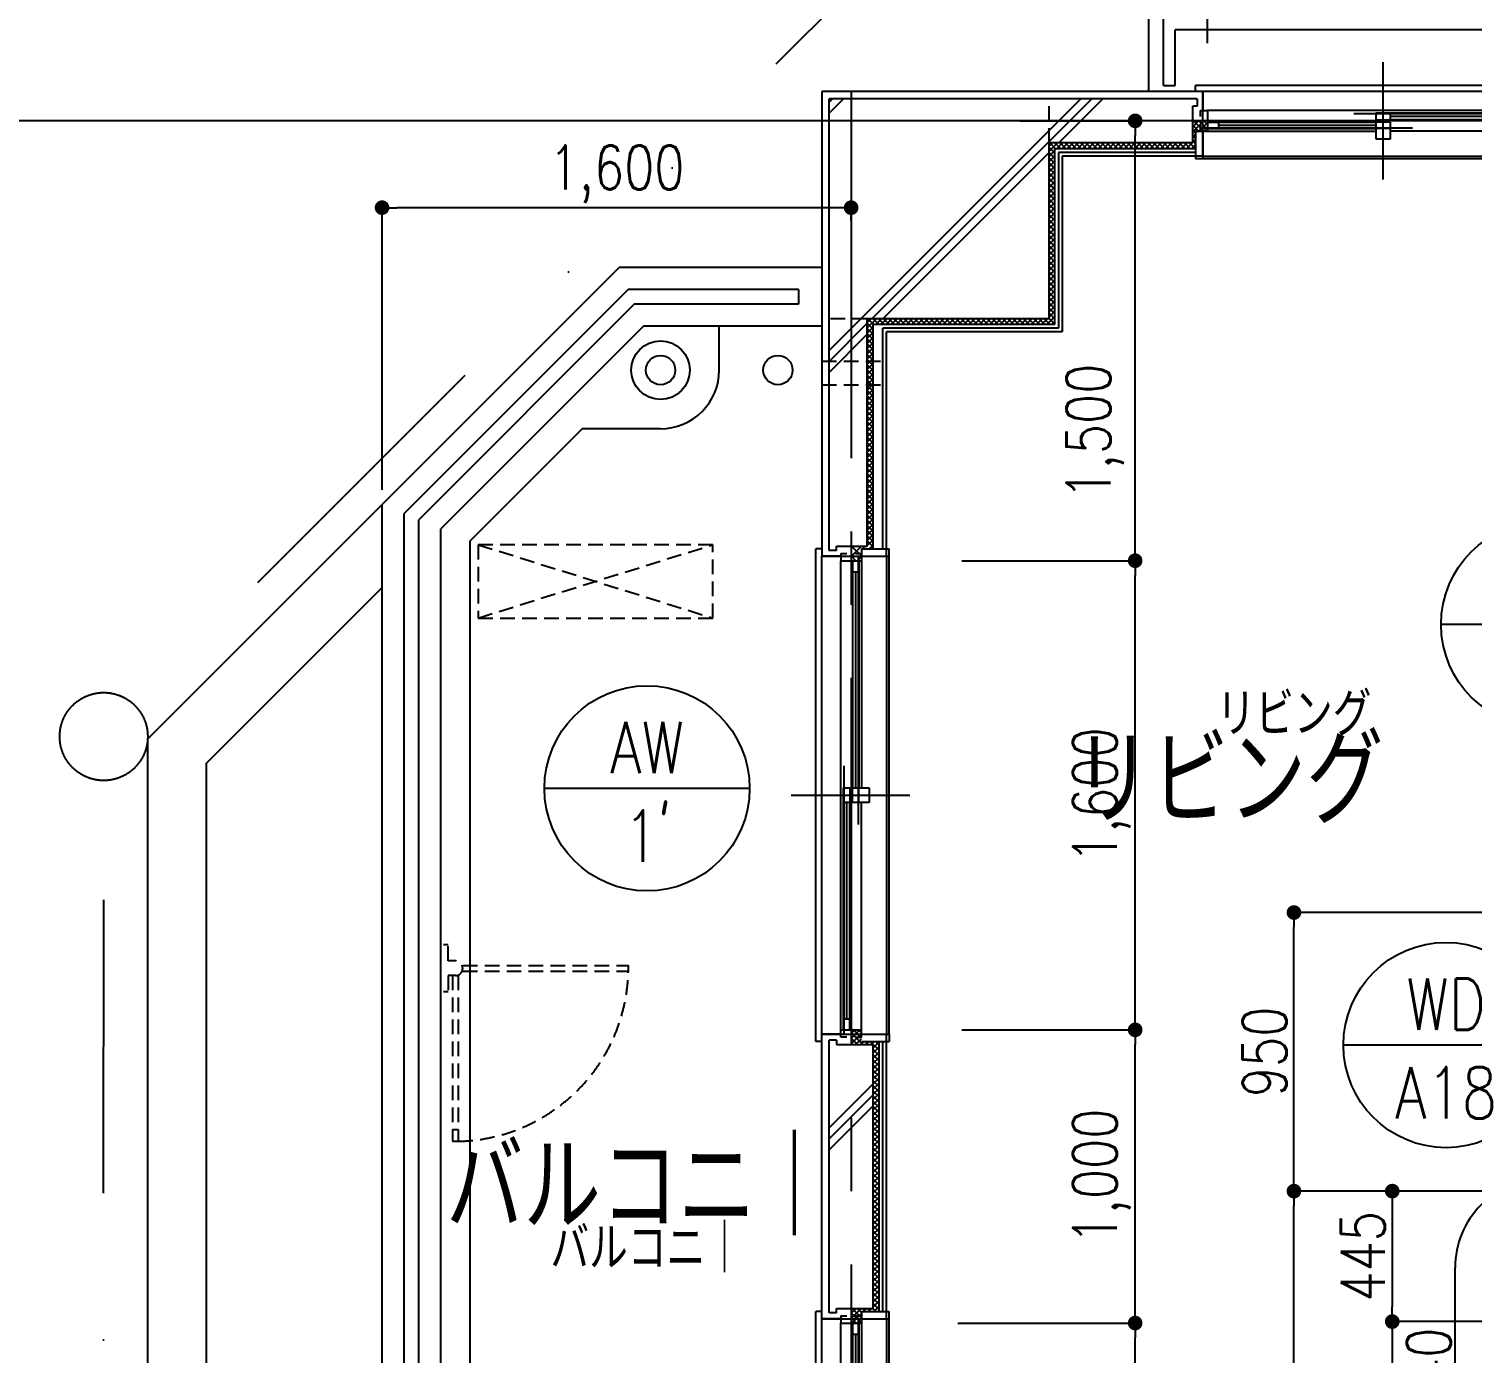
# Model space of a CAD drawing. Header units: millimetres. Extents: x 15495 to 166182, y -39946 to 18307.
# Drawn here: x 27236 to 32159, y 8729 to 13245 of the extents above; entities that cross this region are included whole.
import ezdxf
from ezdxf.enums import TextEntityAlignment as Align

# ---------------------------------------------------------------- set-up
doc = ezdxf.new("R2010")
doc.units = ezdxf.units.MM
doc.header["$LTSCALE"] = 1000
for name, pattern in [('CENTER', [2, 1.25, -0.25, 0.25, -0.25]), ('DASHED2', [0.375, 0.25, -0.125]), ('DIVIDEX2', [2.5, 1, -0.5, 0, -0.5, 0, -0.5])]:
    doc.linetypes.add(name, pattern=pattern)
doc.layers.get('0').update_dxf_attribs({"linetype": 'CONTINUOUS'})
for name, color, linetype in [('DT_ID', 13, 'CONTINUOUS'), ('E_TEXT', 3, 'CONTINUOUS'), ('F_FITT1-100', 5, 'CONTINUOUS'), ('F_FITT1-50', 5, 'CONTINUOUS'), ('F_FITT2-100', 1, 'CONTINUOUS'), ('F_FITT2-50', 1, 'CONTINUOUS'), ('K-A_EQP-50', 60, 'CONTINUOUS'), ('SF-A_ELSE-100', 6, 'CONTINUOUS'), ('SF-A_ELSE-50', 6, 'CONTINUOUS'), ('SF-A_EQP-50', 60, 'CONTINUOUS'), ('SF-A_SANI-KYOUTSU', 60, 'CONTINUOUS'), ('SF-A_SITE-100', 1, 'DIVIDEX2'), ('SF-DT_ID-100', 13, 'CONTINUOUS'), ('SF-E_DIM-50', 3, 'CONTINUOUS'), ('SF-E_GRID-100', 1, 'CENTER'), ('SF-E_GRID-50', 1, 'CENTER'), ('SF-E_TEXT-100', 3, 'CONTINUOUS'), ('SF-E_TEXT-50', 3, 'CONTINUOUS'), ('SF-F_FINI1-100', 190, 'CONTINUOUS'), ('SF-F_FINI1-50', 190, 'CONTINUOUS'), ('SF-F_FINI2-50', 1, 'CONTINUOUS'), ('SF-F_FITT1-100', 5, 'CONTINUOUS'), ('SF-F_FITT1-50', 5, 'CONTINUOUS'), ('SF-F_HAT1-50', 9, 'CONTINUOUS'), ('SF-H_LINE1-50', 140, 'CONTINUOUS'), ('SF-R_COLM-50', 7, 'CONTINUOUS'), ('SF-R_EWALL-50', 7, 'CONTINUOUS'), ('SF-R_LINE-50', 6, 'CONTINUOUS'), ('SF-U_FIRE-50', 9, 'CONTINUOUS'), ('TF-F_FITT1-50', 5, 'CONTINUOUS'), ('WaterSpace_SP-A_ELSE-50', 6, 'CONTINUOUS')]:
    doc.layers.add(name, color=color, linetype=linetype)
doc.styles.add('DIM', font='romans.shx', dxfattribs={"width": 0.8, "bigfont": 'bigfont.shx'})
doc.styles.add('ROOM', font='romans.shx', dxfattribs={"width": 0.8, "bigfont": 'bigfont.shx'})
doc.styles.add('ROOM_TATE', font='romans.shx', dxfattribs={"width": 0.8, "bigfont": 'bigfont.shx'})
doc.styles.get("Standard").update_dxf_attribs({"font": 'txt.shx', "bigfont": 'bigfont.shx'})
doc.dimstyles.new('DIM50_3_3', dxfattribs={"dimscale": 50, "dimtxt": 3, "dimasz": 1, "dimexe": 0, "dimexo": 1, "dimgap": 0.5, "dimtad": 1, "dimdec": 1, "dimdsep": 46, "dimlunit": 6, "dimtxsty": 'DIM', "dimblk1": 'DOT', "dimblk2": 'DOT', "dimsah": 1, "dimcen": 1, "dimclrd": 256, "dimclre": 256, "dimclrt": 256, "dimadec": 0, "dimazin": 0, "dimtfac": 1, "dimtdec": 1, "dimtix": 1, "dimtmove": 2, "dimatfit": 3, "dimldrblk": 'DOT', "dimfxl": 1, "dimtvp": 0.833333, "dimtolj": 1, "dimarcsym": 0})
pattern_1 = [(45, (-28400.745, -37379.51), (-8.8388348, 8.8388348), []), (135, (-28400.745, -37379.51), (-8.8388348, -8.8388348), [])]
pattern_2 = [(45, (-28400.75, -37379.5), (-441.942, 441.942), []), (45, (-28363.25, -37379.5), (-441.942, 441.942), []), (45, (-28325.75, -37379.5), (-441.942, 441.942), [])]

# ---------------------------------------------------------------- blocks, each defined once
blk = doc.blocks.new('TATEGU-KIGOU')
at = {"color": 2}
blk.add_line((350, 0), (-350, 0), dxfattribs=at)
blk.add_circle((0, 0), 350, dxfattribs=at)
at = {"color": 2, "style": 'ROOM', "width": 0.8}
for tag, p in [('建具種別', (0, 51.6)), ('建具番号', (0, -250.1))]:
    blk.add_attdef(tag, text='', height=175, dxfattribs=at).set_placement(p, align=Align.CENTER)
at = {"flags": 1}
for tag, p in [('内法寸法（W）', (-414, -713.8)), ('内法寸法（H）', (-414, -1063.8)), ('階', (-373.6, -1414.3)), ('部屋名', (-373.6, -1786.8)), ('メーカー名', (-373.6, -2148.9)), ('値段', (-373.6, -2498.9)), ('重量', (-373.6, -2848.9)), ('建具形状', (-373.6, -3199)), ('開閉方式', (-373.6, -3549)), ('取付場所', (-373.6, -3899)), ('見込', (-373.6, -4296.3)), ('扉厚', (-373.6, -4646.3)), ('仕上', (-373.6, -4996.3)), ('ガラス', (-373.6, -5346.3)), ('建具金物', (-373.6, -5696.3)), ('枠形状', (-373.6, -6046.3)), ('沓摺形状', (-373.6, -6396.3)), ('特記事項', (-373.6, -6746.3)), ('防火性能', (-373.6, -7096.3))]:
    blk.add_attdef(tag, p, '', height=175, dxfattribs=at)
blk = doc.blocks.new('WaterSpace')
at = {"layer": 'WaterSpace_SP-A_ELSE-50'}
blk.add_line((2440, -490), (2440, -2590), dxfattribs=at)
blk.add_arc((2140, -2590), 300, 270, 0, dxfattribs=at)
blk = doc.blocks.new("AW-1'_100")
at = {"layer": 'F_FITT1-100'}
for p, q in [((25, -100), (25, 815)), ((-25, 100), (-25, -815)), ((-205, 0), (200, 0))]:
    blk.add_line(p, q, dxfattribs=at)
at = {"layer": 'F_FITT2-100'}
for p, q in [((-100, -815), (-100, 815)), ((120, 815), (120, -815))]:
    blk.add_line(p, q, dxfattribs=at)
blk = doc.blocks.new('ROOM')
at = {"layer": 'DT_ID', "flags": 1}
for tag, p in [('室番号', (0, 500)), ('面積', (0, -500)), ('内装制限', (0, -1000)), ('仕上レベル', (0, -1500)), ('スラブレベル', (0, -2000)), ('天井高', (0, -2500)), ('床下地', (0, -3000)), ('床仕上', (0, -3500)), ('巾木高さ', (0, -4000)), ('巾木仕上', (0, -4500)), ('壁下地', (0, -5000)), ('壁仕上', (0, -5500)), ('天井下地', (0, -6000)), ('天井仕上', (0, -6500)), ('見切縁', (0, -7000)), ('備考', (0, -7500))]:
    blk.add_attdef(tag, p, '', height=300, dxfattribs=at)
at = {"layer": 'E_TEXT', "style": 'ROOM', "width": 0.8}
blk.add_attdef('室名', (0, 0), '', height=300, dxfattribs=at)
blk = doc.blocks.new('AW-2_100')
at = {"layer": 'F_FITT1-100'}
for p, q in [((-100, 25), (615, 25)), ((100, -25), (-615, -25))]:
    blk.add_line(p, q, dxfattribs=at)
at = {"layer": 'F_FITT2-100'}
for p, q in [((615, 100), (-615, 100)), ((-615, -120), (615, -120))]:
    blk.add_line(p, q, dxfattribs=at)
at = {"layer": 'SF-F_FITT1-100'}
blk.add_line((0, -200), (0, 200), dxfattribs=at)
blk = doc.blocks.new('SF-BLOCK_100')
at = {"layer": 'SF-A_ELSE-100'}
for p, q in [((1015, 13100), (1015, 13400)), ((1065, 13120), (1065, 13350)), ((2525, 13310), (1105, 13310)), ((1105, 13120), (1105, 13310)), ((1065, 13120), (1105, 13120)), ((-791.42, 12500), (-1600, 11691.42)), ((-100, 12500), (-791.42, 12500)), ((-760.36, 12425), (-1525, 11660.36)), ((-180, 12425), (-760.36, 12425)), ((-180, 12425), (-180, 12375)), ((-739.65, 12375), (-1475, 11639.64)), ((-180, 12375), (-739.65, 12375)), ((-708.58, 12300), (-1400, 11608.58)), ((-100, 12300), (-708.58, 12300)), ((-450, 12150), (-450, 12300)), ((-917.16, 11950), (-1300, 11567.16)), ((-650, 11950), (-917.16, 11950)), ((-2400, 10891.42), (-1600, 11691.42)), ((-1600, 6900), (-1600, 11691.42)), ((-1525, 6975), (-1525, 11660.36)), ((-1475, 7025), (-1475, 11639.64)), ((-1400, 7100), (-1400, 11608.58)), ((-1300, 7200), (-1300, 11567.16)), ((-2200, 10808.58), (-1600, 11408.58)), ((-2400, 10891.42), (-2400, 6700)), ((-2200, 10808.58), (-2200, 6900))]:
    blk.add_line(p, q, dxfattribs=at)
for centre, radius in [((-650, 12150), 100), ((-650, 12150), 50), ((-250, 12150), 50)]:
    blk.add_circle(centre, radius, dxfattribs=at)
blk.add_arc((-650, 12150), 200, 269.9999, 0, dxfattribs=at)
at = {"layer": 'SF-A_SITE-100'}
for p in [(450, 13900), (-2552.32, -657.71)]:
    blk.add_line(p, (-2549.38, 10900.29), dxfattribs=at)
blk.add_circle((-2549.38, 10900.29), 150, dxfattribs=at)
at = {"layer": 'SF-E_GRID-100'}
for p, q in [((0, 17100), (0, -4149.87)), ((34193.36, 13000), (-9114.95, 13000))]:
    blk.add_line(p, q, dxfattribs=at)
at = {"layer": 'SF-F_FINI1-100'}
for p, q in [((1200, 13100), (-100, 13100)), ((-100, 13100), (-100, 11515)), ((1200, 12880), (1200, 13100)), ((720, 12880), (720, 12280)), ((1200, 12880), (720, 12880)), ((720, 12280), (120, 12280)), ((120, 11515), (120, 12280)), ((-100, 11515), (120, 11515)), ((-100, 8915), (-100, 9885)), ((-100, 9885), (120, 9885)), ((120, 8915), (120, 9885)), ((-100, 8915), (120, 8915))]:
    blk.add_line(p, q, dxfattribs=at)
at = {"layer": 'SF-A_SANI-KYOUTSU', "rotation": 179.999999999987}
blk.add_blockref('WaterSpace', (4500, 6500), dxfattribs=at)
at = {"layer": 'SF-DT_ID-100'}
for p, values in [((2362.2, 11282.49), {'建具種別': 'WF', '建具番号': 'A12'}), ((-696.27, 10723.58), {'建具種別': 'AW', '建具番号': '1’'}), ((2028.99, 9848.1), {'建具種別': 'WD', '建具番号': 'A18'})]:
    blk.add_blockref('TATEGU-KIGOU', p, dxfattribs=at).add_auto_attribs(values)
at = {"layer": 'SF-E_TEXT-100'}
ref = blk.add_blockref('ROOM', (759.52, 10601.68), dxfattribs=at)
ref.add_attrib('室名', 'リビング', (759.52, 10601.68), dxfattribs={"height": 300, "style": 'ROOM', "width": 0.8})
at = {"layer": 'SF-F_FINI1-100'}
blk.add_blockref("AW-1'_100", (0, 10700), dxfattribs=at)
at = {"layer": 'SF-F_FITT1-100'}
for name, p in [('AW-2_100', (1815, 13000)), ("AW-1'_100", (0, 8100))]:
    blk.add_blockref(name, p, dxfattribs=at)
at = {"layer": 'SF-E_TEXT-100', "style": 'ROOM_TATE', "width": 0.8}
blk.add_text('バルコニ｜', height=300, dxfattribs=at).set_placement((-721.88, 9379.74), align=Align.MIDDLE)
blk = doc.blocks.new('DOT')
at = {"color": 0, "linetype": 'ByBlock'}
blk.add_line((-0.5, 0), (-1, 0), dxfattribs=at)
at = {"color": 0, "linetype": 'ByBlock', "const_width": 0.5}
blk.add_lwpolyline([(-0.25, 0, 1), (0.25, 0, 1)], format="xyb", close=True, dxfattribs=at)
blk = doc.blocks.new('*D423')
at = {"layer": 'SF-E_DIM-50', "lineweight": -2}
for p, q in [((30418.4, 9831), (31009.4, 9831)), ((31009.4, 8881), (31009.4, 9781)), ((30405, 8831), (31009.4, 8831))]:
    blk.add_line(p, q, dxfattribs=at)
at = {"layer": 'SF-E_DIM-50', "lineweight": -2, "xscale": 50, "yscale": 50, "zscale": 50}
for p, rotation in [((31009.4, 9831), 90), ((31009.4, 8831), 270)]:
    blk.add_blockref('DOT', p, dxfattribs=dict(at, rotation=rotation))
at = {"layer": 'SF-E_DIM-50', "insert": (30895.2, 9331), "char_height": 150, "attachment_point": 5, "rotation": 90, "style": 'DIM'}
blk.add_mtext('\\A1;1,000', dxfattribs=at)
blk = doc.blocks.new('_DOT')
at = {"color": 0, "linetype": 'ByBlock'}
blk.add_line((-0.5, 0), (-1, 0), dxfattribs=at)
at = {"color": 0, "linetype": 'ByBlock', "const_width": 0.5}
blk.add_lwpolyline([(-0.25, 0, 1), (0.25, 0, 1)], format="xyb", close=True, dxfattribs=at)
blk = doc.blocks.new('*D453')
at = {"layer": 'SF-E_DIM-50', "lineweight": -2}
for p, q in [((32583.1, 10231), (31551, 10231)), ((31551, 9331), (31551, 10181)), ((32073.1, 9281), (31551, 9281))]:
    blk.add_line(p, q, dxfattribs=at)
at = {"layer": 'SF-E_DIM-50', "lineweight": -2, "xscale": 50, "yscale": 50, "zscale": 50}
for p, rotation in [((31551, 10231), 90), ((31551, 9281), 270)]:
    blk.add_blockref('DOT', p, dxfattribs=dict(at, rotation=rotation))
at = {"layer": 'SF-E_DIM-50', "insert": (31451, 9756), "char_height": 150, "attachment_point": 5, "rotation": 90, "style": 'DIM'}
blk.add_mtext('\\A1;950', dxfattribs=at)
blk = doc.blocks.new("AW-1'_50")
at = {"layer": 'F_FITT1-50'}
for p, q in [((-130.00075, 815.001625), (-130.00075, 840.001625)), ((-35.00075, 840.001625), (-130.00075, 840.001625)), ((-35.00075, 815.001625), (-130.00075, 815.001625)), ((-35.00075, 825.001625), (-35.00075, 800.001625)), ((-15.00075, 825.001625), (-35.00075, 825.001625)), ((34.99925, 800.001625), (-35.00075, 800.001625)), ((3.99925, 800.001625), (3.99925, 762.001625)), ((14.99925, 825.001625), (34.99925, 825.001625)), ((25.99925, 800.001625), (25.99925, 762.001625)), ((34.99925, 825.001625), (34.99925, 800.001625)), ((25.99925, 762.001625), (3.99925, 762.001625)), ((14.99925, 762.001625), (14.99925, 25.001875)), ((199.99925, 0), (-200.00075, 0)), ((-61.50075, 25.001875), (-4.00075, 25.001875)), ((-61.50075, -24.998125), (-61.50075, 25.001875)), ((-26.00075, 25.001875), (-26.00075, -24.998125)), ((-4.00075, 25.001875), (-4.00075, -24.998125)), ((3.99925, 25.001875), (25.99925, 25.001875)), ((3.99925, -24.998125), (3.99925, 25.001875)), ((25.99925, 25.001875), (25.99925, -24.998125)), ((-4.00075, -24.998125), (-61.50075, -24.998125)), ((-15.00075, -761.998375), (-15.00075, -24.998125)), ((25.99925, -24.998125), (3.99925, -24.998125)), ((-4.00075, -761.998375), (-26.00075, -761.998375)), ((-130.00075, -814.998375), (-130.00075, -839.998375)), ((-35.00075, -814.998375), (-130.00075, -814.998375)), ((34.99925, -799.998375), (-35.00075, -799.998375)), ((-35.00075, -824.998375), (-35.00075, -799.998375)), ((-15.00075, -824.998375), (-35.00075, -824.998375)), ((-35.00075, -839.998375), (-35.00075, -824.998375)), ((34.99925, -824.998375), (14.99925, -824.998375)), ((34.99925, -824.998375), (34.99925, -799.998375)), ((-35.00075, -839.998375), (-130.00075, -839.998375))]:
    blk.add_line(p, q, dxfattribs=at)
at = {"layer": 'F_FITT2-50'}
for p, q in [((99.99925, 840.001), (119.99925, 840.001)), ((119.99925, 840.001), (119.99925, -839.99775)), ((-130.00075, 815.001625), (-130.00075, -814.998375)), ((-35.00075, 800.001625), (-35.00075, 25.001875)), ((34.99925, 800.001625), (34.99925, -799.998375)), ((3.99925, 762.001625), (3.99925, 25.001875)), ((25.99925, 762.001625), (25.99925, 25.001875)), ((-35.00075, -799.998375), (-35.00075, -24.998125)), ((-26.00075, -799.998375), (-26.00075, -24.998125)), ((-4.00075, -799.998375), (-4.00075, -24.998125)), ((99.99925, -839.99775), (119.99925, -839.99775))]:
    blk.add_line(p, q, dxfattribs=at)
blk = doc.blocks.new('*D414')
at = {"layer": 'SF-E_DIM-50', "lineweight": -2}
for p, q in [((32257.4, 9281), (31551, 9281)), ((31551, 6481), (31551, 9231)), ((31538.9, 6431), (31551, 6431))]:
    blk.add_line(p, q, dxfattribs=at)
at = {"layer": 'SF-E_DIM-50', "lineweight": -2, "xscale": 50, "yscale": 50, "zscale": 50}
for p, rotation in [((31551, 9281), 90), ((31551, 6431), 270)]:
    blk.add_blockref('DOT', p, dxfattribs=dict(at, rotation=rotation))
at = {"layer": 'SF-E_DIM-50', "insert": (31436.8, 7856), "char_height": 150, "attachment_point": 5, "rotation": 90, "style": 'DIM'}
blk.add_mtext('\\A1;2,850', dxfattribs=at)
blk = doc.blocks.new('*D415')
at = {"layer": 'SF-E_DIM-50', "lineweight": -2}
for p, q in [((30405, 8831), (31009.4, 8831)), ((31009.4, 7281), (31009.4, 8781)), ((30418.4, 7231), (31009.4, 7231))]:
    blk.add_line(p, q, dxfattribs=at)
at = {"layer": 'SF-E_DIM-50', "lineweight": -2, "xscale": 50, "yscale": 50, "zscale": 50}
for p, rotation in [((31009.4, 8831), 90), ((31009.4, 7231), 270)]:
    blk.add_blockref('DOT', p, dxfattribs=dict(at, rotation=rotation))
at = {"layer": 'SF-E_DIM-50', "insert": (30895.2, 8031), "char_height": 150, "attachment_point": 5, "rotation": 90, "style": 'DIM'}
blk.add_mtext('\\A1;1,600', dxfattribs=at)
blk = doc.blocks.new('*D424')
at = {"layer": 'SF-E_DIM-50', "lineweight": -2}
for p, q in [((31905.5, 9281), (31886.3, 9281)), ((31886.3, 9231), (31886.3, 8886)), ((32323.3, 8836), (31886.3, 8836))]:
    blk.add_line(p, q, dxfattribs=at)
at = {"layer": 'SF-E_DIM-50', "lineweight": -2, "xscale": 50, "yscale": 50, "zscale": 50}
for p, rotation in [((31886.3, 9281), 90), ((31886.3, 8836), 270)]:
    blk.add_blockref('DOT', p, dxfattribs=dict(at, rotation=rotation))
at = {"layer": 'SF-E_DIM-50', "insert": (31786.3, 9058.5), "char_height": 150, "attachment_point": 5, "rotation": 90, "style": 'DIM'}
blk.add_mtext('\\A1;445', dxfattribs=at)
blk = doc.blocks.new('*D426')
at = {"layer": 'SF-E_DIM-50', "lineweight": -2}
for p, q in [((32159.2, 8836), (31886.3, 8836)), ((31886.3, 8786), (31886.3, 8646)), ((32245.2, 8596), (31886.3, 8596))]:
    blk.add_line(p, q, dxfattribs=at)
at = {"layer": 'SF-E_DIM-50', "lineweight": -2, "xscale": 50, "yscale": 50, "zscale": 50}
for p, rotation in [((31886.3, 8836), 90), ((31886.3, 8596), 270)]:
    blk.add_blockref('DOT', p, dxfattribs=dict(at, rotation=rotation))
at = {"layer": 'SF-E_DIM-50', "insert": (32011.1, 8661), "char_height": 150, "attachment_point": 5, "rotation": 90, "style": 'DIM'}
blk.add_mtext('\\A1;240', dxfattribs=at)
blk = doc.blocks.new('*D336')
at = {"layer": 'SF-E_DIM-50', "lineweight": -2}
for p, q in [((30040.7, 13948.6), (30040.7, 13952.6)), ((31205.7, 13952.6), (30090.7, 13952.6)), ((31255.7, 13195.4), (31255.7, 13952.6))]:
    blk.add_line(p, q, dxfattribs=at)
at = {"layer": 'SF-E_DIM-50', "lineweight": -2, "xscale": 50, "yscale": 50, "zscale": 50, "rotation": 180}
blk.add_blockref('DOT', (30040.7, 13952.6), dxfattribs=at)
at = {"layer": 'SF-E_DIM-50', "lineweight": -2, "xscale": 50, "yscale": 50, "zscale": 50}
blk.add_blockref('DOT', (31255.7, 13952.6), dxfattribs=at)
at = {"layer": 'SF-E_DIM-50', "insert": (30648.2, 14066.9), "char_height": 150, "attachment_point": 5, "style": 'DIM'}
blk.add_mtext('\\A1;1,215', dxfattribs=at)
blk = doc.blocks.new('*D339')
at = {"layer": 'SF-E_DIM-50', "lineweight": -2}
for p, q in [((28440.7, 11672.4), (28440.7, 12634.9)), ((29990.7, 12634.9), (28490.7, 12634.9)), ((30040.7, 12591.5), (30040.7, 12634.9))]:
    blk.add_line(p, q, dxfattribs=at)
at = {"layer": 'SF-E_DIM-50', "lineweight": -2, "xscale": 50, "yscale": 50, "zscale": 50, "rotation": 180}
blk.add_blockref('DOT', (28440.7, 12634.9), dxfattribs=at)
at = {"layer": 'SF-E_DIM-50', "lineweight": -2, "xscale": 50, "yscale": 50, "zscale": 50}
blk.add_blockref('DOT', (30040.7, 12634.9), dxfattribs=at)
at = {"layer": 'SF-E_DIM-50', "insert": (29240.7, 12749.2), "char_height": 150, "attachment_point": 5, "style": 'DIM'}
blk.add_mtext('\\A1;1,600', dxfattribs=at)
blk = doc.blocks.new('ACOUT')
at = {"layer": 'K-A_EQP-50', "linetype": 'DASHED2', "ltscale": 0.2}
for p, q in [((0, 0), (-800, 250)), ((0, 250), (-800, 0)), ((-800, 0), (-800, 250)), ((-800, 250), (0, 250)), ((0, 250), (0, 0)), ((0, 0), (-800, 0))]:
    blk.add_line(p, q, dxfattribs=at)
blk = doc.blocks.new('*D347')
at = {"layer": 'SF-E_DIM-50', "lineweight": -2}
for p, q in [((30615.7, 12931), (31009.4, 12931)), ((31009.4, 11481), (31009.4, 12881)), ((30418.4, 11431), (31009.4, 11431))]:
    blk.add_line(p, q, dxfattribs=at)
at = {"layer": 'SF-E_DIM-50', "lineweight": -2, "xscale": 50, "yscale": 50, "zscale": 50}
for p, rotation in [((31009.4, 12931), 90), ((31009.4, 11431), 270)]:
    blk.add_blockref('DOT', p, dxfattribs=dict(at, rotation=rotation))
at = {"layer": 'SF-E_DIM-50', "insert": (30873, 11871.4), "char_height": 150, "attachment_point": 5, "rotation": 90, "style": 'DIM'}
blk.add_mtext('\\A1;1,500', dxfattribs=at)
blk = doc.blocks.new('*D452')
at = {"layer": 'SF-E_DIM-50', "lineweight": -2}
for p, q in [((30418.4, 11431), (31009.4, 11431)), ((31009.4, 9881), (31009.4, 11381)), ((30418.4, 9831), (31009.4, 9831))]:
    blk.add_line(p, q, dxfattribs=at)
at = {"layer": 'SF-E_DIM-50', "lineweight": -2, "xscale": 50, "yscale": 50, "zscale": 50}
for p, rotation in [((31009.4, 11431), 90), ((31009.4, 9831), 270)]:
    blk.add_blockref('DOT', p, dxfattribs=dict(at, rotation=rotation))
at = {"layer": 'SF-E_DIM-50', "insert": (30895.2, 10631), "char_height": 150, "attachment_point": 5, "rotation": 90, "style": 'DIM'}
blk.add_mtext('\\A1;1,600', dxfattribs=at)
blk = doc.blocks.new('*D353')
at = {"layer": 'SF-E_DIM-50', "lineweight": -2}
for p, q in [((31255.7, 13195.4), (31255.7, 13952.6)), ((32405.7, 13952.6), (31305.7, 13952.6)), ((32455.7, 13214.1), (32455.7, 13952.6))]:
    blk.add_line(p, q, dxfattribs=at)
at = {"layer": 'SF-E_DIM-50', "lineweight": -2, "xscale": 50, "yscale": 50, "zscale": 50, "rotation": 180}
blk.add_blockref('DOT', (31255.7, 13952.6), dxfattribs=at)
at = {"layer": 'SF-E_DIM-50', "lineweight": -2, "xscale": 50, "yscale": 50, "zscale": 50}
blk.add_blockref('DOT', (32455.7, 13952.6), dxfattribs=at)
at = {"layer": 'SF-E_DIM-50', "insert": (31855.7, 14066.9), "char_height": 150, "attachment_point": 5, "style": 'DIM'}
blk.add_mtext('\\A1;1,200', dxfattribs=at)
blk = doc.blocks.new('AW-2_50')
at = {"layer": 'F_FITT1-50'}
for p, q in [((-615, 130), (-640, 130)), ((-640, 35), (-640, 130)), ((-615, 35), (-615, 130)), ((615, 35), (615, 130)), ((615, 130), (640, 130)), ((640, 35), (640, 130)), ((-24.99975, 4), (-24.99975, 61.5)), ((-24.99975, 61.5), (25.00025, 61.5)), ((25.00025, 61.5), (25.00025, 4)), ((-640, 35), (-625, 35)), ((-625, 15), (-625, 35)), ((-625, 35), (-600, 35)), ((-600, -35), (-600, 35)), ((-600, 26), (-562, 26)), ((-600, 4), (-562, 4)), ((-562, 4), (-562, 26)), ((-562, 15), (-24.99975, 15)), ((25.00025, 26), (-24.99975, 26)), ((25.00025, 4), (-24.99975, 4)), ((625, 35), (600, 35)), ((600, -35), (600, 35)), ((625, 15), (625, 35)), ((640, 35), (625, 35)), ((-625, -35), (-625, -15)), ((-625, -35), (-600, -35)), ((-24.99975, -26), (-24.99975, -4)), ((-24.99975, -4), (25.00025, -4)), ((25.00025, -26), (-24.99975, -26)), ((25.00025, -4), (25.00025, -26)), ((562, -15), (25.00025, -15)), ((562, -26), (562, -4)), ((600, -4), (562, -4)), ((600, -26), (562, -26)), ((625, -35), (600, -35)), ((625, -35), (625, -15))]:
    blk.add_line(p, q, dxfattribs=at)
at = {"layer": 'F_FITT2-50'}
for p, q in [((615, 130), (-615, 130)), ((-600, 35), (-24.99975, 35)), ((-562, 26), (-24.99975, 26)), ((-562, 4), (-24.99975, 4)), ((600, 35), (25.00025, 35)), ((600, -35), (-600, -35)), ((562, -4), (25.00025, -4)), ((562, -26), (25.00025, -26)), ((-639.999375, -100), (-639.999375, -120)), ((639.999375, -120), (-639.999375, -120)), ((639.999375, -100), (639.999375, -120))]:
    blk.add_line(p, q, dxfattribs=at)
at = {"layer": 'TF-F_FITT1-50'}
blk.add_line((0, 200), (0, -200), dxfattribs=at)
blk = doc.blocks.new('SF-BLOCK_50')
at = {"layer": 'SF-F_HAT1-50'}
h = blk.add_hatch(dxfattribs=at)
h.set_pattern_fill('RC2', color=256, scale=50, style=0)
h.set_pattern_definition(pattern_2)
h.paths.add_polyline_path([(1164.99, 12925), (1165, 13050.04), (1180, 13050.04), (1180, 13075), (675, 13075), (675, 12925)])
h.paths.add_polyline_path([(-75, 12325), (55, 12325), (675, 12325), (675, 12925), (675, 13075), (-75, 13075)])
h.paths.add_polyline_path([(-75, 11535), (-50.04, 11535), (-50.04, 11550), (55, 11550.01), (55, 12325), (-75, 12325)])
h = blk.add_hatch(dxfattribs=at)
h.set_pattern_fill('RC2', color=256, scale=50, style=0)
h.set_pattern_definition(pattern_2)
h.paths.add_polyline_path([(75, 9850), (-50, 9850), (-50, 9865), (-75, 9865), (-75, 8935), (-50.04, 8935), (-50.04, 8950), (75, 8950.01)])
at = {"layer": 'SF-U_FIRE-50'}
h = blk.add_hatch(dxfattribs=at)
h.set_pattern_fill('ANSI37', color=256, scale=100, style=0)
h.set_pattern_definition(pattern_1)
h.paths.add_polyline_path([(1175, 12905), (1175, 12965), (1190, 12965), (1215, 12965), (1215, 13000), (1165, 13000), (1164.99, 12925), (675, 12925), (675, 12575), (695, 12575), (695, 12905)])
h.paths.add_polyline_path([(695, 12575), (675, 12575), (675, 12325), (405, 12325), (405, 12305), (695, 12305)])
h.paths.add_polyline_path([(405, 12305), (405, 12325), (55, 12325), (55, 12180), (75, 12180), (75, 12305)])
h.paths.add_polyline_path([(75, 12180), (55, 12180), (55, 12100), (75, 12100)])
h.paths.add_polyline_path([(55, 11550.01), (75, 11550.01), (75, 12100), (55, 12100)])
h = blk.add_hatch(dxfattribs=at)
h.set_pattern_fill('ANSI37', color=256, scale=200, style=0)
h.set_pattern_definition([(45, (-28400.745, -37379.51), (-17.67767, 17.67767), []), (135, (-28400.745, -37379.51), (-17.67767, -17.67767), [])])
h.paths.add_polyline_path([(0, 11500), (0, 11550.01), (75, 11550.01), (75, 11540), (35, 11540), (35, 11500)])
h = blk.add_hatch(dxfattribs=at)
h.set_pattern_fill('ANSI37', color=256, scale=100, style=0)
h.set_pattern_definition(pattern_1)
h.paths.add_polyline_path([(75, 8950.01), (0, 8950.01), (0, 8900), (35, 8900), (35, 8925), (35, 8940), (95, 8940), (95, 9860), (35, 9860), (35, 9875), (35, 9900), (0, 9900), (0, 9850), (75, 9850)])
at = {"layer": 'SF-A_ELSE-50'}
for p, q in [((1015, 13100), (1015, 13400)), ((1065, 13120), (1065, 13350)), ((2525, 13310), (1105, 13310)), ((1105, 13120), (1105, 13310)), ((1065, 13120), (1105, 13120)), ((-791.42, 12500), (-1600, 11691.42)), ((-100, 12500), (-791.42, 12500)), ((-760.36, 12425), (-1525, 11660.36)), ((-180, 12425), (-760.36, 12425)), ((-180, 12425), (-180, 12375)), ((-739.65, 12375), (-1475, 11639.64)), ((-180, 12375), (-739.65, 12375)), ((-708.58, 12300), (-1400, 11608.58)), ((-100, 12300), (-708.58, 12300)), ((-450, 12150), (-450, 12300)), ((-917.16, 11950), (-1300, 11567.16)), ((-650, 11950), (-917.16, 11950)), ((-2400, 10891.42), (-1600, 11691.42)), ((-1600, 6900), (-1600, 11691.42)), ((-1525, 6975), (-1525, 11660.36)), ((-1475, 7025), (-1475, 11639.64)), ((-1400, 7100), (-1400, 11608.58)), ((-1300, 7200), (-1300, 11567.16)), ((-2200, 10808.58), (-1600, 11408.58)), ((-2400, 10891.42), (-2400, 6700)), ((-2200, 10808.58), (-2200, 6900))]:
    blk.add_line(p, q, dxfattribs=at)
for centre, radius in [((-650, 12150), 100), ((-650, 12150), 50), ((-250, 12150), 50)]:
    blk.add_circle(centre, radius, dxfattribs=at)
blk.add_arc((-650, 12150), 200, 269.9999, 0, dxfattribs=at)
at = {"layer": 'SF-E_GRID-50'}
for p, q in [((0, 17100), (0, -4408.96)), ((31351.03, 13000), (-4082.3, 13000))]:
    blk.add_line(p, q, dxfattribs=at)
at = {"layer": 'SF-F_FINI1-50'}
for p, q in [((1200, 13100), (-100, 13100)), ((-100, 13100), (-100, 11515)), ((1200, 13100), (1200, 13035)), ((720, 12880), (720, 12280)), ((1175, 12880), (720, 12880)), ((720, 12280), (120, 12280)), ((120, 11540), (120, 12280)), ((-35, 11515), (-100, 11515)), ((-100, 8915), (-100, 9885)), ((-35, 9885), (-100, 9885)), ((120, 8940), (120, 9860)), ((-35, 8915), (-100, 8915))]:
    blk.add_line(p, q, dxfattribs=at)
at = {"layer": 'SF-F_FINI2-50'}
for p, q in [((707.5, 12892.5), (707.5, 12292.5)), ((1175, 12892.5), (707.5, 12892.5)), ((707.5, 12292.5), (107.5, 12292.5)), ((107.5, 11540), (107.5, 12292.5)), ((107.5, 8940), (107.5, 9860))]:
    blk.add_line(p, q, dxfattribs=at)
at = {"layer": 'SF-H_LINE1-50', "linetype": 'DASHED2', "ltscale": 0.2}
for p, q in [((-1375, 10190), (-1390, 10190)), ((-1375, 10135), (-1375, 10190)), ((-1350, 10135), (-1375, 10135)), ((-1325, 10120), (-760, 10120)), ((-1325, 10100), (-760, 10100)), ((-760, 10100), (-760, 10120)), ((-1375, 10085), (-1375, 10030)), ((-1350, 10085), (-1375, 10085)), ((-1360, 10085), (-1360, 9520)), ((-1340, 10085), (-1340, 9520)), ((-1375, 10030), (-1390, 10030)), ((-1360, 9560), (-1340, 9560)), ((-1360, 9520), (-1340, 9520))]:
    blk.add_line(p, q, dxfattribs=at)
for centre, radius, start, end in [((-1350, 10110), 25, 270, 90), ((-1352.66, 10112.66), 592.8, 271.22418, 358.77582)]:
    blk.add_arc(centre, radius, start, end, dxfattribs=at)
at = {"layer": 'SF-R_COLM-50'}
for p, q in [((675, 13075), (-75, 13075)), ((-75, 12325), (-75, 13075)), ((675, 12325), (675, 12925)), ((675, 12325), (55, 12325))]:
    blk.add_line(p, q, dxfattribs=at)
at = {"layer": 'SF-R_COLM-50', "linetype": 'DASHED2', "ltscale": 0.2}
for p, q in [((675, 12925), (675, 13075)), ((55, 12325), (-75, 12325))]:
    blk.add_line(p, q, dxfattribs=at)
at = {"layer": 'SF-R_EWALL-50'}
for p, q in [((1180, 13075), (675, 13075)), ((1164.99, 12925), (1164.99, 13050)), ((1180, 13050), (1164.99, 13050)), ((1180, 13075), (1180, 13050)), ((1164.99, 12925), (675, 12925)), ((-75, 11535), (-75, 12325)), ((55, 11550.01), (55, 12325)), ((-50.04, 11535), (-75, 11535)), ((-50.04, 11550), (55, 11550.01)), ((-50.04, 11535), (-50.04, 11550)), ((-75, 8935), (-75, 9865)), ((-50.04, 9865), (-75, 9865)), ((-50.04, 9865), (-50.04, 9850)), ((-50.04, 9850), (75, 9849.99)), ((75, 8950.01), (75, 9850)), ((-50.04, 8935), (-75, 8935)), ((-50.04, 8950), (75, 8950.01)), ((-50.04, 8935), (-50.04, 8950))]:
    blk.add_line(p, q, dxfattribs=at)
at = {"layer": 'SF-R_LINE-50', "linetype": 'DASHED2', "ltscale": 0.2}
for p, q in [((-100, 12180), (120, 12180)), ((-100, 12100), (120, 12100))]:
    blk.add_line(p, q, dxfattribs=at)
at = {"layer": 'SF-U_FIRE-50'}
for p, q in [((695, 12305), (695, 12905)), ((1175, 12905), (695, 12905)), ((695, 12305), (75, 12305)), ((75, 11540), (75, 12305)), ((95, 8940), (95, 9860))]:
    blk.add_line(p, q, dxfattribs=at)
at = {"layer": 'SF-A_EQP-50', "xscale": -1}
blk.add_blockref('ACOUT', (-1272.12, 11304.51), dxfattribs=at)
at = {"layer": 'SF-A_SANI-KYOUTSU', "rotation": 179.999999999987}
blk.add_blockref('WaterSpace', (4500, 6500), dxfattribs=at)
at = {"layer": 'SF-E_TEXT-50'}
ref = blk.add_blockref('ROOM', (1246.45, 10901.99), dxfattribs=dict(at, xscale=0.5, yscale=0.5, zscale=0.5))
ref.add_attrib('室名', 'リビング', (1246.45, 10901.99), dxfattribs={"height": 150, "style": 'ROOM', "width": 0.8})
at = {"layer": 'SF-F_FITT1-50', "yscale": -1}
blk.add_blockref('AW-2_50', (1815, 13000), dxfattribs=at)
at = {"layer": 'SF-F_FITT1-50', "rotation": 180}
for p in [(0, 10700), (0, 8100)]:
    blk.add_blockref("AW-1'_50", p, dxfattribs=at)
at = {"layer": 'SF-E_TEXT-50', "style": 'ROOM_TATE', "width": 0.8}
blk.add_text('バルコニ｜', height=150, dxfattribs=at).set_placement((-695.77, 9162.86), align=Align.MIDDLE)
at = {"layer": 'SF-E_DIM-50'}
for base, p1, p2, angle, picture, middle in [((0, 14021.6), (1215, 13214.41), (0, 13967.57), 180, '*D336', (607.5, 14135.89)), ((1215, 14021.6), (2415, 13233.12), (1215, 13214.41), 180, '*D353', (1815, 14135.89)), ((968.73, 11500), (327.74, 9900), (327.74, 11500), 270, '*D452', (854.45, 10700)), ((1510.34, 10300), (2082.36, 9350), (2592.35, 10300), 270, '*D453', (1410.34, 9825)), ((968.73, 9900), (314.29, 8900), (327.74, 9900), 270, '*D423', (854.45, 9400)), ((1510.34, 9350), (1448.18, 6500), (2266.71, 9350), 270, '*D414', (1396.05, 7925)), ((1845.58, 8905), (1914.78, 9350), (2332.62, 8905), 270, '*D424', (1745.58, 9127.5)), ((968.73, 8900), (327.74, 7300), (314.29, 8900), 270, '*D415', (854.45, 8100))]:
    dim = blk.add_linear_dim(base=base, p1=p1, p2=p2, angle=angle, dimstyle='DIM50_3_3', dxfattribs=at)
    dim.commit()
    dim.dimension.update_dxf_attribs({"geometry": picture, "text_midpoint": middle, "insert": (-30040.71, 69)})
for base, p1, p2, picture, middle in [((968.73, 13000), (327.74, 11500), (525, 13000), '*D347', (832.3, 11940.4)), ((1845.58, 8665), (2168.47, 8905), (2254.44, 8665), '*D426', (1970.35, 8729.95))]:
    dim = blk.add_linear_dim(base=base, p1=p1, p2=p2, angle=270, dimstyle='DIM50_3_3', dxfattribs=at)
    dim.commit()
    dim.dimension.update_dxf_attribs({"geometry": picture, "text_midpoint": middle, "dimtype": 128, "insert": (-30040.71, 69)})
dim = blk.add_linear_dim(base=(-1600, 12703.93), p1=(0, 12610.54), p2=(-1600, 11691.42), dimstyle='DIM50_3_3', dxfattribs=at)
dim.commit()
dim.dimension.update_dxf_attribs({"geometry": '*D339', "text_midpoint": (-800, 12818.21), "insert": (-30040.71, 69)})

msp = doc.modelspace()

# ---------------------------------------------------------------- block references
for name in ['SF-BLOCK_100', 'SF-BLOCK_50']:
    msp.add_blockref(name, (30040.7, -69))

doc.saveas('drawing.dxf')
